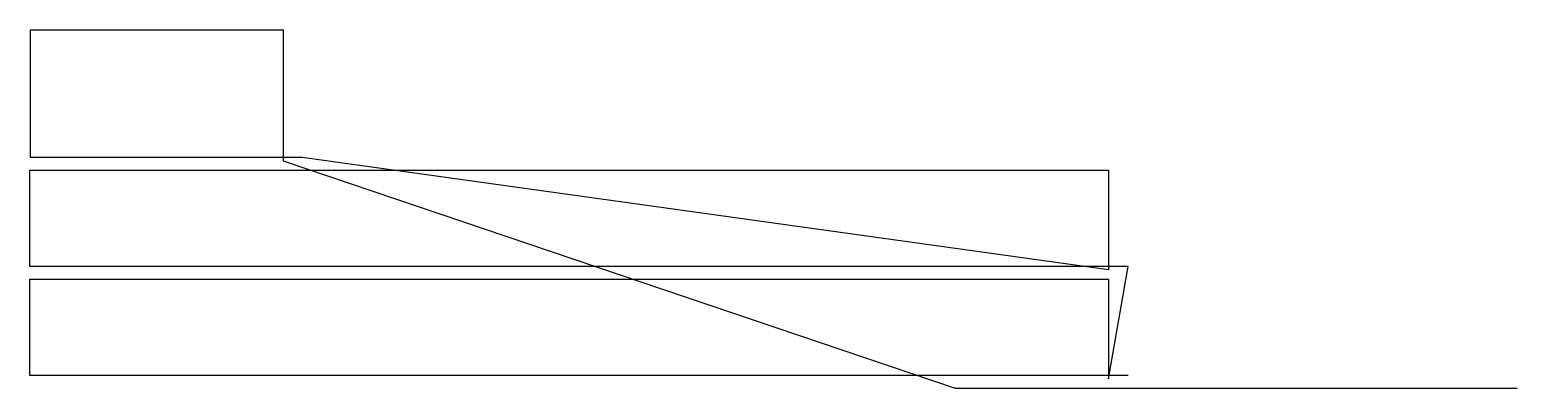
# Model space of a CAD drawing. Header units: metres. Extents: x 372 to 2714, y 1463 to 2028.
import ezdxf

# ---------------------------------------------------------------- set-up
doc = ezdxf.new("R2010")
doc.units = ezdxf.units.M

msp = doc.modelspace()

# ---------------------------------------------------------------- linework, layer by layer
at = {"layer": 'TOOL_0'}
for p, q in [((372.927, 1826.715), (372.927, 2028.315)), ((372.927, 2028.315), (770.927, 2028.315)), ((770.927, 2028.315), (770.927, 1826.715)), ((770.927, 1826.715), (372.927, 1826.715)), ((800.927, 1826.715), (770.927, 1826.715)), ((770.927, 1826.715), (770.927, 1821.715)), ((2069.921, 1649.651), (800.927, 1826.715)), ((371.921, 1654.916), (371.921, 1806.516)), ((371.921, 1806.516), (2069.921, 1806.516)), ((770.927, 1821.715), (1828.767, 1462.746)), ((2069.921, 1806.516), (2069.921, 1654.916)), ((2069.921, 1654.916), (371.921, 1654.916)), ((2069.921, 1477.918), (2100.842, 1654.916)), ((2100.842, 1654.916), (2069.921, 1654.916)), ((2069.921, 1654.916), (2069.921, 1649.651)), ((371.921, 1483.183), (371.921, 1634.783)), ((371.921, 1634.783), (2069.921, 1634.783)), ((2069.921, 1634.783), (2069.921, 1483.183)), ((2069.921, 1483.183), (371.921, 1483.183)), ((2100.842, 1483.183), (2069.921, 1483.183)), ((2069.921, 1483.183), (2069.921, 1477.918)), ((1828.767, 1462.746), (1829.767, 1462.746)), ((1829.767, 1462.746), (1828.767, 1462.746)), ((1828.767, 1462.746), (1829.767, 1462.746)), ((1829.767, 1462.746), (2712.566, 1462.746)), ((2712.566, 1462.746), (2713.566, 1462.746))]:
    msp.add_line(p, q, dxfattribs=at)

doc.saveas('drawing.dxf')
